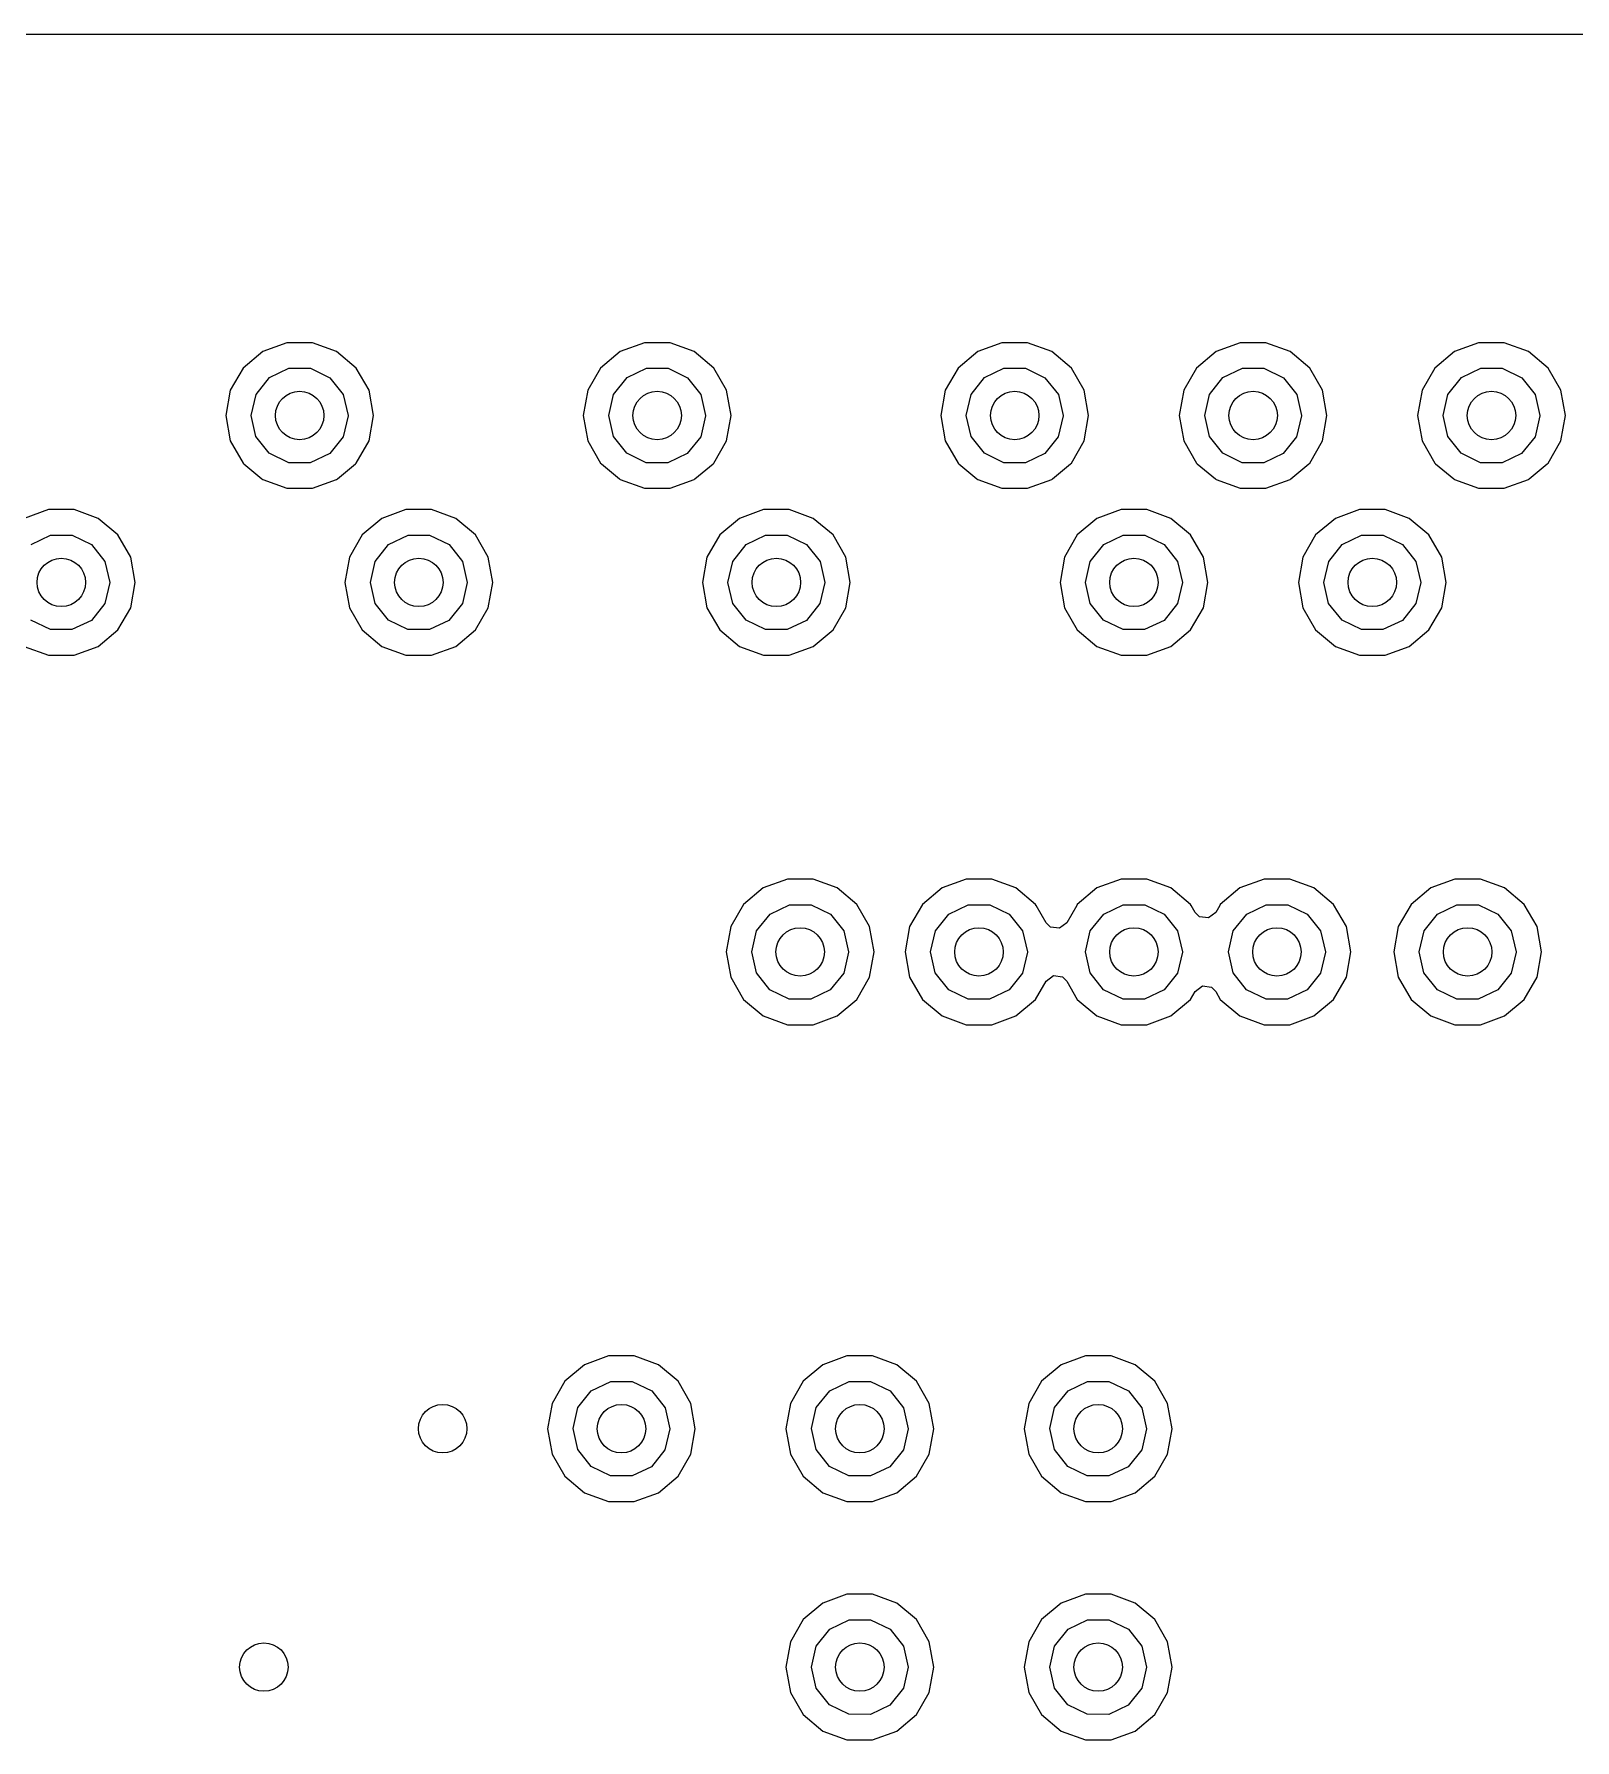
# Model space of a CAD drawing. Extents: x 2.01 to 4.77, y -4.11 to -1.35.
# Drawn here: x 3.1058 to 3.3602, y -1.9274 to -1.6457 of the extents above; entities that cross this region are included whole.
import ezdxf

# ---------------------------------------------------------------- set-up
doc = ezdxf.new("R2010")
doc.units = 0
doc.header["$MEASUREMENT"] = 0
doc.layers.add('BLACK', color=7, linetype='CONTINUOUS')

msp = doc.modelspace()

# ---------------------------------------------------------------- linework, layer by layer
at = {"layer": 'BLACK', "linetype": 'CONTINUOUS'}
for p, q in [((2.41864, -1.64567), (3.33682, -1.64567)), ((3.33682, -1.64567), (3.79421, -1.64567)), ((3.1435, -1.69809), (3.14026, -1.70082)), ((3.14749, -1.69664), (3.1435, -1.69809)), ((3.15173, -1.69664), (3.14749, -1.69664)), ((3.15571, -1.69809), (3.15173, -1.69664)), ((3.15896, -1.70082), (3.15571, -1.69809)), ((3.20256, -1.69809), (3.19931, -1.70082)), ((3.20654, -1.69664), (3.20256, -1.69809)), ((3.21078, -1.69664), (3.20654, -1.69664)), ((3.21476, -1.69809), (3.21078, -1.69664)), ((3.21801, -1.70082), (3.21476, -1.69809)), ((3.26161, -1.69809), (3.25837, -1.70082)), ((3.2656, -1.69664), (3.26161, -1.69809)), ((3.26984, -1.69664), (3.2656, -1.69664)), ((3.27382, -1.69809), (3.26984, -1.69664)), ((3.27707, -1.70082), (3.27382, -1.69809)), ((3.30098, -1.69809), (3.29774, -1.70082)), ((3.30497, -1.69664), (3.30098, -1.69809)), ((3.30921, -1.69664), (3.30497, -1.69664)), ((3.31319, -1.69809), (3.30921, -1.69664)), ((3.31644, -1.70082), (3.31319, -1.69809)), ((3.34035, -1.69809), (3.33711, -1.70082)), ((3.34434, -1.69664), (3.34035, -1.69809)), ((3.34858, -1.69664), (3.34434, -1.69664)), ((3.35256, -1.69809), (3.34858, -1.69664)), ((3.35581, -1.70082), (3.35256, -1.69809)), ((3.14026, -1.70082), (3.13814, -1.70449)), ((3.14463, -1.7024), (3.14783, -1.70086)), ((3.14783, -1.70086), (3.15139, -1.70086)), ((3.15139, -1.70086), (3.1546, -1.70241)), ((3.16108, -1.70449), (3.15896, -1.70082)), ((3.19931, -1.70082), (3.19719, -1.70449)), ((3.20368, -1.7024), (3.20689, -1.70086)), ((3.20689, -1.70086), (3.21045, -1.70086)), ((3.21045, -1.70086), (3.21365, -1.70241)), ((3.22013, -1.70449), (3.21801, -1.70082)), ((3.25837, -1.70082), (3.25625, -1.70449)), ((3.26274, -1.7024), (3.26594, -1.70086)), ((3.26594, -1.70086), (3.2695, -1.70086)), ((3.2695, -1.70086), (3.27271, -1.70241)), ((3.27919, -1.70449), (3.27707, -1.70082)), ((3.29774, -1.70082), (3.29562, -1.70449)), ((3.30211, -1.7024), (3.30531, -1.70086)), ((3.30531, -1.70086), (3.30887, -1.70086)), ((3.30887, -1.70086), (3.31208, -1.70241)), ((3.31856, -1.70449), (3.31644, -1.70082)), ((3.33711, -1.70082), (3.33499, -1.70449)), ((3.34148, -1.7024), (3.34468, -1.70086)), ((3.34468, -1.70086), (3.34824, -1.70086)), ((3.34824, -1.70086), (3.35145, -1.70241)), ((3.35793, -1.70449), (3.35581, -1.70082)), ((3.1424, -1.70518), (3.14463, -1.7024)), ((3.1546, -1.70241), (3.15681, -1.70519)), ((3.20146, -1.70518), (3.20368, -1.7024)), ((3.21365, -1.70241), (3.21587, -1.70519)), ((3.26051, -1.70518), (3.26274, -1.7024)), ((3.27271, -1.70241), (3.27493, -1.70519)), ((3.29988, -1.70518), (3.30211, -1.7024)), ((3.31208, -1.70241), (3.3143, -1.70519)), ((3.33925, -1.70518), (3.34148, -1.7024)), ((3.35145, -1.70241), (3.35367, -1.70519)), ((3.13814, -1.70449), (3.1374, -1.70866)), ((3.14161, -1.70865), (3.1424, -1.70518)), ((3.15681, -1.70519), (3.15761, -1.70866)), ((3.16181, -1.70866), (3.16108, -1.70449)), ((3.19719, -1.70449), (3.19646, -1.70866)), ((3.20066, -1.70865), (3.20146, -1.70518)), ((3.21587, -1.70519), (3.21666, -1.70866)), ((3.22087, -1.70866), (3.22013, -1.70449)), ((3.25625, -1.70449), (3.25551, -1.70866)), ((3.25972, -1.70865), (3.26051, -1.70518)), ((3.27493, -1.70519), (3.27572, -1.70866)), ((3.27992, -1.70866), (3.27919, -1.70449)), ((3.29562, -1.70449), (3.29488, -1.70866)), ((3.29909, -1.70865), (3.29988, -1.70518)), ((3.3143, -1.70519), (3.31509, -1.70866)), ((3.31929, -1.70866), (3.31856, -1.70449)), ((3.33499, -1.70449), (3.33425, -1.70866)), ((3.33846, -1.70865), (3.33925, -1.70518)), ((3.35367, -1.70519), (3.35446, -1.70866)), ((3.35866, -1.70866), (3.35793, -1.70449)), ((3.1374, -1.70866), (3.13814, -1.71284)), ((3.14239, -1.71212), (3.14161, -1.70865)), ((3.15761, -1.70869), (3.1568, -1.71216)), ((3.15761, -1.70866), (3.15761, -1.70869)), ((3.16108, -1.71284), (3.16181, -1.70866)), ((3.19646, -1.70866), (3.19719, -1.71284)), ((3.20145, -1.71212), (3.20066, -1.70865)), ((3.21666, -1.70869), (3.21586, -1.71216)), ((3.21666, -1.70866), (3.21666, -1.70869)), ((3.22013, -1.71284), (3.22087, -1.70866)), ((3.25551, -1.70866), (3.25625, -1.71284)), ((3.2605, -1.71212), (3.25972, -1.70865)), ((3.27572, -1.70869), (3.27491, -1.71216)), ((3.27572, -1.70866), (3.27572, -1.70869)), ((3.27919, -1.71284), (3.27992, -1.70866)), ((3.29488, -1.70866), (3.29562, -1.71284)), ((3.29987, -1.71212), (3.29909, -1.70865)), ((3.31509, -1.70869), (3.31428, -1.71216)), ((3.31509, -1.70866), (3.31509, -1.70869)), ((3.31856, -1.71284), (3.31929, -1.70866)), ((3.33425, -1.70866), (3.33499, -1.71284)), ((3.33924, -1.71212), (3.33846, -1.70865)), ((3.35446, -1.70869), (3.35365, -1.71216)), ((3.35446, -1.70866), (3.35446, -1.70869)), ((3.35793, -1.71284), (3.35866, -1.70866)), ((3.1446, -1.7149), (3.14239, -1.71212)), ((3.1568, -1.71216), (3.15458, -1.71493)), ((3.20366, -1.7149), (3.20145, -1.71212)), ((3.21586, -1.71216), (3.21363, -1.71493)), ((3.26271, -1.7149), (3.2605, -1.71212)), ((3.27491, -1.71216), (3.27269, -1.71493)), ((3.30208, -1.7149), (3.29987, -1.71212)), ((3.31428, -1.71216), (3.31206, -1.71493)), ((3.34145, -1.7149), (3.33924, -1.71212)), ((3.35365, -1.71216), (3.35143, -1.71493)), ((3.13814, -1.71284), (3.14026, -1.71651)), ((3.14781, -1.71646), (3.1446, -1.7149)), ((3.15458, -1.71493), (3.15137, -1.71647)), ((3.15896, -1.71651), (3.16108, -1.71284)), ((3.19719, -1.71284), (3.19931, -1.71651)), ((3.20686, -1.71646), (3.20366, -1.7149)), ((3.21363, -1.71493), (3.21042, -1.71647)), ((3.21801, -1.71651), (3.22013, -1.71284)), ((3.25625, -1.71284), (3.25837, -1.71651)), ((3.26592, -1.71646), (3.26271, -1.7149)), ((3.27269, -1.71493), (3.26948, -1.71647)), ((3.27707, -1.71651), (3.27919, -1.71284)), ((3.29562, -1.71284), (3.29774, -1.71651)), ((3.30529, -1.71646), (3.30208, -1.7149)), ((3.31206, -1.71493), (3.30885, -1.71647)), ((3.31644, -1.71651), (3.31856, -1.71284)), ((3.33499, -1.71284), (3.33711, -1.71651)), ((3.34466, -1.71646), (3.34145, -1.7149)), ((3.35143, -1.71493), (3.34822, -1.71647)), ((3.35581, -1.71651), (3.35793, -1.71284)), ((3.14026, -1.71651), (3.14039, -1.71662)), ((3.14039, -1.71662), (3.14337, -1.71912)), ((3.15137, -1.71647), (3.14781, -1.71646)), ((3.15584, -1.71912), (3.15882, -1.71662)), ((3.15882, -1.71662), (3.15896, -1.71651)), ((3.19931, -1.71651), (3.19944, -1.71662)), ((3.19944, -1.71662), (3.20243, -1.71912)), ((3.21042, -1.71647), (3.20686, -1.71646)), ((3.2149, -1.71912), (3.21788, -1.71662)), ((3.21788, -1.71662), (3.21801, -1.71651)), ((3.25837, -1.71651), (3.2585, -1.71662)), ((3.2585, -1.71662), (3.26148, -1.71912)), ((3.26948, -1.71647), (3.26592, -1.71646)), ((3.27395, -1.71912), (3.27693, -1.71662)), ((3.27693, -1.71662), (3.27707, -1.71651)), ((3.29774, -1.71651), (3.29787, -1.71662)), ((3.29787, -1.71662), (3.30085, -1.71912)), ((3.30885, -1.71647), (3.30529, -1.71646)), ((3.31332, -1.71912), (3.3163, -1.71662)), ((3.3163, -1.71662), (3.31644, -1.71651)), ((3.33711, -1.71651), (3.33724, -1.71662)), ((3.33724, -1.71662), (3.34022, -1.71912)), ((3.34822, -1.71647), (3.34466, -1.71646)), ((3.35269, -1.71912), (3.35568, -1.71662)), ((3.35568, -1.71662), (3.35581, -1.71651)), ((3.14337, -1.71912), (3.1435, -1.71923)), ((3.1435, -1.71923), (3.14749, -1.72068)), ((3.14749, -1.72068), (3.15173, -1.72068)), ((3.15173, -1.72068), (3.15571, -1.71923)), ((3.15571, -1.71923), (3.15584, -1.71912)), ((3.20243, -1.71912), (3.20256, -1.71923)), ((3.20256, -1.71923), (3.20654, -1.72068)), ((3.20654, -1.72068), (3.21078, -1.72068)), ((3.21078, -1.72068), (3.21476, -1.71923)), ((3.21476, -1.71923), (3.2149, -1.71912)), ((3.26148, -1.71912), (3.26161, -1.71923)), ((3.26161, -1.71923), (3.2656, -1.72068)), ((3.2656, -1.72068), (3.26984, -1.72068)), ((3.26984, -1.72068), (3.27382, -1.71923)), ((3.27382, -1.71923), (3.27395, -1.71912)), ((3.30085, -1.71912), (3.30098, -1.71923)), ((3.30098, -1.71923), (3.30497, -1.72068)), ((3.30497, -1.72068), (3.30921, -1.72068)), ((3.30921, -1.72068), (3.31319, -1.71923)), ((3.31319, -1.71923), (3.31332, -1.71912)), ((3.34022, -1.71912), (3.34035, -1.71923)), ((3.34035, -1.71923), (3.34434, -1.72068)), ((3.34434, -1.72068), (3.34858, -1.72068)), ((3.34858, -1.72068), (3.35256, -1.71923)), ((3.35256, -1.71923), (3.35269, -1.71912)), ((3.10812, -1.7242), (3.10413, -1.72565)), ((3.11236, -1.7242), (3.10812, -1.7242)), ((3.11634, -1.72565), (3.11236, -1.7242)), ((3.11959, -1.72838), (3.11634, -1.72565)), ((3.16319, -1.72565), (3.15994, -1.72838)), ((3.16717, -1.7242), (3.16319, -1.72565)), ((3.17141, -1.7242), (3.16717, -1.7242)), ((3.17539, -1.72565), (3.17141, -1.7242)), ((3.17864, -1.72838), (3.17539, -1.72565)), ((3.22224, -1.72565), (3.219, -1.72838)), ((3.22623, -1.7242), (3.22224, -1.72565)), ((3.23047, -1.7242), (3.22623, -1.7242)), ((3.23445, -1.72565), (3.23047, -1.7242)), ((3.2377, -1.72838), (3.23445, -1.72565)), ((3.2813, -1.72565), (3.27805, -1.72838)), ((3.28528, -1.7242), (3.2813, -1.72565)), ((3.28952, -1.7242), (3.28528, -1.7242)), ((3.2935, -1.72565), (3.28952, -1.7242)), ((3.29675, -1.72838), (3.2935, -1.72565)), ((3.32067, -1.72565), (3.31742, -1.72838)), ((3.32465, -1.7242), (3.32067, -1.72565)), ((3.32889, -1.7242), (3.32465, -1.7242)), ((3.33287, -1.72565), (3.32889, -1.7242)), ((3.33612, -1.72838), (3.33287, -1.72565)), ((3.10526, -1.72996), (3.10846, -1.72842)), ((3.10846, -1.72842), (3.11202, -1.72842)), ((3.11202, -1.72842), (3.11523, -1.72997)), ((3.12171, -1.73205), (3.11959, -1.72838)), ((3.15994, -1.72838), (3.15782, -1.73205)), ((3.16431, -1.72996), (3.16752, -1.72842)), ((3.16752, -1.72842), (3.17108, -1.72842)), ((3.17108, -1.72842), (3.17428, -1.72997)), ((3.18076, -1.73205), (3.17864, -1.72838)), ((3.219, -1.72838), (3.21688, -1.73205)), ((3.22337, -1.72996), (3.22657, -1.72842)), ((3.22657, -1.72842), (3.23013, -1.72842)), ((3.23013, -1.72842), (3.23334, -1.72997)), ((3.23982, -1.73205), (3.2377, -1.72838)), ((3.27805, -1.72838), (3.27593, -1.73205)), ((3.28242, -1.72996), (3.28563, -1.72842)), ((3.28563, -1.72842), (3.28919, -1.72842)), ((3.28919, -1.72842), (3.29239, -1.72997)), ((3.29887, -1.73205), (3.29675, -1.72838)), ((3.31742, -1.72838), (3.3153, -1.73205)), ((3.32179, -1.72996), (3.325, -1.72842)), ((3.325, -1.72842), (3.32856, -1.72842)), ((3.32856, -1.72842), (3.33176, -1.72997)), ((3.33824, -1.73205), (3.33612, -1.72838)), ((3.11523, -1.72997), (3.11744, -1.73275)), ((3.12244, -1.73622), (3.12171, -1.73205)), ((3.15782, -1.73205), (3.15709, -1.73622)), ((3.16209, -1.73274), (3.16431, -1.72996)), ((3.17428, -1.72997), (3.1765, -1.73275)), ((3.1815, -1.73622), (3.18076, -1.73205)), ((3.21688, -1.73205), (3.21614, -1.73622)), ((3.22114, -1.73274), (3.22337, -1.72996)), ((3.23334, -1.72997), (3.23556, -1.73275)), ((3.24055, -1.73622), (3.23982, -1.73205)), ((3.27593, -1.73205), (3.2752, -1.73622)), ((3.2802, -1.73274), (3.28242, -1.72996)), ((3.29239, -1.72997), (3.29461, -1.73275)), ((3.29961, -1.73622), (3.29887, -1.73205)), ((3.3153, -1.73205), (3.31457, -1.73622)), ((3.31957, -1.73274), (3.32179, -1.72996)), ((3.33176, -1.72997), (3.33398, -1.73275)), ((3.33898, -1.73622), (3.33824, -1.73205)), ((3.11744, -1.73275), (3.11824, -1.73622)), ((3.16129, -1.73621), (3.16209, -1.73274)), ((3.1765, -1.73275), (3.17729, -1.73622)), ((3.22035, -1.73621), (3.22114, -1.73274)), ((3.23556, -1.73275), (3.23635, -1.73622)), ((3.2794, -1.73621), (3.2802, -1.73274)), ((3.29461, -1.73275), (3.2954, -1.73622)), ((3.31877, -1.73621), (3.31957, -1.73274)), ((3.33398, -1.73275), (3.33477, -1.73622)), ((3.11824, -1.73625), (3.11743, -1.73971)), ((3.11824, -1.73622), (3.11824, -1.73625)), ((3.12171, -1.74039), (3.12244, -1.73622)), ((3.15709, -1.73622), (3.15782, -1.74039)), ((3.16208, -1.73968), (3.16129, -1.73621)), ((3.17729, -1.73625), (3.17649, -1.73971)), ((3.17729, -1.73622), (3.17729, -1.73625)), ((3.18076, -1.74039), (3.1815, -1.73622)), ((3.21614, -1.73622), (3.21688, -1.74039)), ((3.22113, -1.73968), (3.22035, -1.73621)), ((3.23635, -1.73625), (3.23554, -1.73971)), ((3.23635, -1.73622), (3.23635, -1.73625)), ((3.23982, -1.74039), (3.24055, -1.73622)), ((3.2752, -1.73622), (3.27593, -1.74039)), ((3.28019, -1.73968), (3.2794, -1.73621)), ((3.2954, -1.73625), (3.2946, -1.73971)), ((3.2954, -1.73622), (3.2954, -1.73625)), ((3.29887, -1.74039), (3.29961, -1.73622)), ((3.31457, -1.73622), (3.3153, -1.74039)), ((3.31956, -1.73968), (3.31877, -1.73621)), ((3.33477, -1.73625), (3.33397, -1.73971)), ((3.33477, -1.73622), (3.33477, -1.73625)), ((3.33824, -1.74039), (3.33898, -1.73622)), ((3.11743, -1.73971), (3.11521, -1.74249)), ((3.11959, -1.74407), (3.12171, -1.74039)), ((3.15782, -1.74039), (3.15994, -1.74407)), ((3.16429, -1.74246), (3.16208, -1.73968)), ((3.17649, -1.73971), (3.17426, -1.74249)), ((3.17864, -1.74407), (3.18076, -1.74039)), ((3.21688, -1.74039), (3.219, -1.74407)), ((3.22334, -1.74246), (3.22113, -1.73968)), ((3.23554, -1.73971), (3.23332, -1.74249)), ((3.2377, -1.74407), (3.23982, -1.74039)), ((3.27593, -1.74039), (3.27805, -1.74407)), ((3.2824, -1.74246), (3.28019, -1.73968)), ((3.2946, -1.73971), (3.29237, -1.74249)), ((3.29675, -1.74407), (3.29887, -1.74039)), ((3.3153, -1.74039), (3.31742, -1.74407)), ((3.32177, -1.74246), (3.31956, -1.73968)), ((3.33397, -1.73971), (3.33174, -1.74249)), ((3.33612, -1.74407), (3.33824, -1.74039)), ((3.10844, -1.74402), (3.10523, -1.74246)), ((3.11521, -1.74249), (3.11199, -1.74402)), ((3.16749, -1.74402), (3.16429, -1.74246)), ((3.17426, -1.74249), (3.17105, -1.74402)), ((3.22655, -1.74402), (3.22334, -1.74246)), ((3.23332, -1.74249), (3.23011, -1.74402)), ((3.2856, -1.74402), (3.2824, -1.74246)), ((3.29237, -1.74249), (3.28916, -1.74402)), ((3.32497, -1.74402), (3.32177, -1.74246)), ((3.33174, -1.74249), (3.32853, -1.74402)), ((3.11199, -1.74402), (3.10844, -1.74402)), ((3.11634, -1.74679), (3.11959, -1.74407)), ((3.15994, -1.74407), (3.16319, -1.74679)), ((3.17105, -1.74402), (3.16749, -1.74402)), ((3.17539, -1.74679), (3.17864, -1.74407)), ((3.219, -1.74407), (3.22224, -1.74679)), ((3.23011, -1.74402), (3.22655, -1.74402)), ((3.23445, -1.74679), (3.2377, -1.74407)), ((3.27805, -1.74407), (3.2813, -1.74679)), ((3.28916, -1.74402), (3.2856, -1.74402)), ((3.2935, -1.74679), (3.29675, -1.74407)), ((3.31742, -1.74407), (3.32067, -1.74679)), ((3.32853, -1.74402), (3.32497, -1.74402)), ((3.33287, -1.74679), (3.33612, -1.74407)), ((3.10413, -1.74679), (3.10812, -1.74824)), ((3.10812, -1.74824), (3.11236, -1.74824)), ((3.11236, -1.74824), (3.11634, -1.74679)), ((3.16319, -1.74679), (3.16717, -1.74824)), ((3.16717, -1.74824), (3.17141, -1.74824)), ((3.17141, -1.74824), (3.17539, -1.74679)), ((3.22224, -1.74679), (3.22623, -1.74824)), ((3.22623, -1.74824), (3.23047, -1.74824)), ((3.23047, -1.74824), (3.23445, -1.74679)), ((3.2813, -1.74679), (3.28528, -1.74824)), ((3.28528, -1.74824), (3.28952, -1.74824)), ((3.28952, -1.74824), (3.2935, -1.74679)), ((3.32067, -1.74679), (3.32465, -1.74824)), ((3.32465, -1.74824), (3.32889, -1.74824)), ((3.32889, -1.74824), (3.33287, -1.74679)), ((3.23016, -1.78522), (3.22618, -1.78667)), ((3.2344, -1.78522), (3.23016, -1.78522)), ((3.23839, -1.78667), (3.2344, -1.78522)), ((3.25969, -1.78522), (3.25571, -1.78667)), ((3.26393, -1.78522), (3.25969, -1.78522)), ((3.26791, -1.78667), (3.26393, -1.78522)), ((3.28528, -1.78522), (3.2813, -1.78667)), ((3.28952, -1.78522), (3.28528, -1.78522)), ((3.2935, -1.78667), (3.28952, -1.78522)), ((3.3089, -1.78522), (3.30492, -1.78667)), ((3.31314, -1.78522), (3.3089, -1.78522)), ((3.31713, -1.78667), (3.31314, -1.78522)), ((3.3404, -1.78522), (3.33642, -1.78667)), ((3.34464, -1.78522), (3.3404, -1.78522)), ((3.34862, -1.78667), (3.34464, -1.78522)), ((3.22618, -1.78667), (3.22293, -1.7894)), ((3.24163, -1.7894), (3.23839, -1.78667)), ((3.25571, -1.78667), (3.25246, -1.7894)), ((3.27116, -1.7894), (3.26791, -1.78667)), ((3.2813, -1.78667), (3.27805, -1.7894)), ((3.29675, -1.7894), (3.2935, -1.78667)), ((3.30492, -1.78667), (3.30167, -1.7894)), ((3.32037, -1.7894), (3.31713, -1.78667)), ((3.33642, -1.78667), (3.33317, -1.7894)), ((3.35187, -1.7894), (3.34862, -1.78667)), ((3.22293, -1.7894), (3.22081, -1.79307)), ((3.22508, -1.79376), (3.2273, -1.79098)), ((3.2273, -1.79098), (3.23051, -1.78944)), ((3.23051, -1.78944), (3.23407, -1.78945)), ((3.23407, -1.78945), (3.23727, -1.79099)), ((3.23727, -1.79099), (3.23949, -1.79377)), ((3.24375, -1.79307), (3.24163, -1.7894)), ((3.25246, -1.7894), (3.25034, -1.79307)), ((3.25461, -1.79376), (3.25683, -1.79098)), ((3.25683, -1.79098), (3.26004, -1.78944)), ((3.26004, -1.78944), (3.2636, -1.78945)), ((3.2636, -1.78945), (3.2668, -1.79099)), ((3.2668, -1.79099), (3.26902, -1.79377)), ((3.27125, -1.78955), (3.27116, -1.7894)), ((3.27291, -1.79243), (3.27125, -1.78955)), ((3.27797, -1.78955), (3.2763, -1.79243)), ((3.27805, -1.7894), (3.27797, -1.78955)), ((3.2802, -1.79376), (3.28242, -1.79098)), ((3.28242, -1.79098), (3.28563, -1.78944)), ((3.28563, -1.78944), (3.28919, -1.78945)), ((3.28919, -1.78945), (3.29239, -1.79099)), ((3.29239, -1.79099), (3.29461, -1.79377)), ((3.29684, -1.78955), (3.29675, -1.7894)), ((3.29751, -1.79072), (3.29684, -1.78955)), ((3.29823, -1.79144), (3.29751, -1.79072)), ((3.29972, -1.79163), (3.29823, -1.79144)), ((3.30091, -1.79072), (3.29972, -1.79163)), ((3.30159, -1.78955), (3.30091, -1.79072)), ((3.30167, -1.7894), (3.30159, -1.78955)), ((3.30382, -1.79376), (3.30604, -1.79098)), ((3.30604, -1.79098), (3.30925, -1.78944)), ((3.30925, -1.78944), (3.31281, -1.78945)), ((3.31281, -1.78945), (3.31601, -1.79099)), ((3.31601, -1.79099), (3.31823, -1.79377)), ((3.32249, -1.79307), (3.32037, -1.7894)), ((3.33317, -1.7894), (3.33105, -1.79307)), ((3.33532, -1.79376), (3.33754, -1.79098)), ((3.33754, -1.79098), (3.34075, -1.78944)), ((3.34075, -1.78944), (3.34431, -1.78945)), ((3.34431, -1.78945), (3.34751, -1.79099)), ((3.34751, -1.79099), (3.34973, -1.79377)), ((3.35399, -1.79307), (3.35187, -1.7894)), ((3.22081, -1.79307), (3.22008, -1.79724)), ((3.22428, -1.79723), (3.22508, -1.79376)), ((3.23949, -1.79377), (3.24028, -1.79724)), ((3.24449, -1.79724), (3.24375, -1.79307)), ((3.25034, -1.79307), (3.24961, -1.79724)), ((3.25381, -1.79723), (3.25461, -1.79376)), ((3.26902, -1.79377), (3.26981, -1.79724)), ((3.27363, -1.79314), (3.27291, -1.79243)), ((3.27511, -1.79334), (3.27363, -1.79314)), ((3.2763, -1.79243), (3.27511, -1.79334)), ((3.2794, -1.79723), (3.2802, -1.79376)), ((3.29461, -1.79377), (3.2954, -1.79724)), ((3.30302, -1.79723), (3.30382, -1.79376)), ((3.31823, -1.79377), (3.31902, -1.79724)), ((3.32323, -1.79724), (3.32249, -1.79307)), ((3.33105, -1.79307), (3.33031, -1.79724)), ((3.33452, -1.79723), (3.33532, -1.79376)), ((3.34973, -1.79377), (3.35052, -1.79724)), ((3.35438, -1.79528), (3.35399, -1.79307)), ((3.22008, -1.79724), (3.22081, -1.80142)), ((3.22507, -1.8007), (3.22428, -1.79723)), ((3.24028, -1.79724), (3.24028, -1.79727)), ((3.24375, -1.80142), (3.24449, -1.79724)), ((3.24961, -1.79724), (3.25034, -1.80142)), ((3.2546, -1.8007), (3.25381, -1.79723)), ((3.26981, -1.79724), (3.26981, -1.79727)), ((3.28019, -1.8007), (3.2794, -1.79723)), ((3.2954, -1.79724), (3.2954, -1.79727)), ((3.30381, -1.8007), (3.30302, -1.79723)), ((3.31902, -1.79724), (3.31902, -1.79727)), ((3.32249, -1.80142), (3.32323, -1.79724)), ((3.33031, -1.79724), (3.33105, -1.80142)), ((3.33531, -1.8007), (3.33452, -1.79723)), ((3.35052, -1.79724), (3.35052, -1.79727)), ((3.35399, -1.80142), (3.35472, -1.79724)), ((3.35472, -1.79724), (3.35438, -1.79528)), ((3.24028, -1.79727), (3.23948, -1.80074)), ((3.26981, -1.79727), (3.26901, -1.80074)), ((3.2954, -1.79727), (3.2946, -1.80074)), ((3.31902, -1.79727), (3.31822, -1.80074)), ((3.35052, -1.79727), (3.34972, -1.80074)), ((3.22081, -1.80142), (3.22293, -1.80509)), ((3.22728, -1.80349), (3.22507, -1.8007)), ((3.23948, -1.80074), (3.23725, -1.80351)), ((3.24163, -1.80509), (3.24375, -1.80142)), ((3.25034, -1.80142), (3.25246, -1.80509)), ((3.25681, -1.80349), (3.2546, -1.8007)), ((3.26901, -1.80074), (3.26678, -1.80351)), ((3.27116, -1.80509), (3.27291, -1.80206)), ((3.27291, -1.80206), (3.2741, -1.80115)), ((3.2741, -1.80115), (3.27559, -1.80134)), ((3.27559, -1.80134), (3.2763, -1.80206)), ((3.2763, -1.80206), (3.27805, -1.80509)), ((3.2824, -1.80349), (3.28019, -1.8007)), ((3.2946, -1.80074), (3.29237, -1.80351)), ((3.29751, -1.80377), (3.29871, -1.80285)), ((3.29871, -1.80285), (3.30019, -1.80305)), ((3.30602, -1.80349), (3.30381, -1.8007)), ((3.31822, -1.80074), (3.31599, -1.80351)), ((3.32037, -1.80509), (3.32249, -1.80142)), ((3.33105, -1.80142), (3.33317, -1.80509)), ((3.33752, -1.80349), (3.33531, -1.8007)), ((3.34972, -1.80074), (3.34749, -1.80351)), ((3.35187, -1.80509), (3.35399, -1.80142)), ((3.22293, -1.80509), (3.22618, -1.80781)), ((3.23048, -1.80504), (3.22728, -1.80349)), ((3.23404, -1.80505), (3.23048, -1.80504)), ((3.23725, -1.80351), (3.23404, -1.80505)), ((3.23839, -1.80781), (3.24163, -1.80509)), ((3.25246, -1.80509), (3.25571, -1.80781)), ((3.26001, -1.80504), (3.25681, -1.80349)), ((3.26357, -1.80505), (3.26001, -1.80504)), ((3.26678, -1.80351), (3.26357, -1.80505)), ((3.26791, -1.80781), (3.27116, -1.80509)), ((3.27805, -1.80509), (3.2813, -1.80781)), ((3.2856, -1.80504), (3.2824, -1.80349)), ((3.28916, -1.80505), (3.2856, -1.80504)), ((3.29237, -1.80351), (3.28916, -1.80505)), ((3.2935, -1.80781), (3.29675, -1.80509)), ((3.29675, -1.80509), (3.29751, -1.80377)), ((3.30019, -1.80305), (3.30091, -1.80377)), ((3.30091, -1.80377), (3.30167, -1.80509)), ((3.30167, -1.80509), (3.30492, -1.80781)), ((3.30922, -1.80504), (3.30602, -1.80349)), ((3.31278, -1.80505), (3.30922, -1.80504)), ((3.31599, -1.80351), (3.31278, -1.80505)), ((3.31713, -1.80781), (3.32037, -1.80509)), ((3.33317, -1.80509), (3.33642, -1.80781)), ((3.34072, -1.80504), (3.33752, -1.80349)), ((3.34428, -1.80505), (3.34072, -1.80504)), ((3.34749, -1.80351), (3.34428, -1.80505)), ((3.34862, -1.80781), (3.35187, -1.80509)), ((3.22618, -1.80781), (3.23016, -1.80926)), ((3.2344, -1.80926), (3.23839, -1.80781)), ((3.25571, -1.80781), (3.25969, -1.80926)), ((3.26393, -1.80926), (3.26791, -1.80781)), ((3.2813, -1.80781), (3.28528, -1.80926)), ((3.28952, -1.80926), (3.2935, -1.80781)), ((3.30492, -1.80781), (3.3089, -1.80926)), ((3.31314, -1.80926), (3.31713, -1.80781)), ((3.33642, -1.80781), (3.3404, -1.80926)), ((3.34464, -1.80926), (3.34862, -1.80781)), ((3.23016, -1.80926), (3.2344, -1.80926)), ((3.25969, -1.80926), (3.26393, -1.80926)), ((3.28528, -1.80926), (3.28952, -1.80926)), ((3.3089, -1.80926), (3.31314, -1.80926)), ((3.3404, -1.80926), (3.34464, -1.80926)), ((3.20064, -1.86396), (3.19665, -1.86541)), ((3.20488, -1.86396), (3.20064, -1.86396)), ((3.20886, -1.86541), (3.20488, -1.86396)), ((3.24001, -1.86396), (3.23602, -1.86541)), ((3.24425, -1.86396), (3.24001, -1.86396)), ((3.24823, -1.86541), (3.24425, -1.86396)), ((3.27938, -1.86396), (3.27539, -1.86541)), ((3.28362, -1.86396), (3.27938, -1.86396)), ((3.2876, -1.86541), (3.28362, -1.86396)), ((3.19665, -1.86541), (3.19341, -1.86814)), ((3.21211, -1.86814), (3.20886, -1.86541)), ((3.23602, -1.86541), (3.23278, -1.86814)), ((3.25148, -1.86814), (3.24823, -1.86541)), ((3.27539, -1.86541), (3.27215, -1.86814)), ((3.29085, -1.86814), (3.2876, -1.86541)), ((3.19341, -1.86814), (3.19129, -1.87181)), ((3.19555, -1.8725), (3.19778, -1.86972)), ((3.19778, -1.86972), (3.20098, -1.86818)), ((3.20098, -1.86818), (3.20454, -1.86819)), ((3.20454, -1.86819), (3.20775, -1.86973)), ((3.20775, -1.86973), (3.20996, -1.87251)), ((3.21422, -1.87181), (3.21211, -1.86814)), ((3.23278, -1.86814), (3.23066, -1.87181)), ((3.23492, -1.8725), (3.23715, -1.86972)), ((3.23715, -1.86972), (3.24035, -1.86818)), ((3.24035, -1.86818), (3.24391, -1.86819)), ((3.24391, -1.86819), (3.24712, -1.86973)), ((3.24712, -1.86973), (3.24933, -1.87251)), ((3.2536, -1.87181), (3.25148, -1.86814)), ((3.27215, -1.86814), (3.27003, -1.87181)), ((3.27429, -1.8725), (3.27652, -1.86972)), ((3.27652, -1.86972), (3.27972, -1.86818)), ((3.27972, -1.86818), (3.28328, -1.86819)), ((3.28328, -1.86819), (3.28649, -1.86973)), ((3.28649, -1.86973), (3.2887, -1.87251)), ((3.29297, -1.87181), (3.29085, -1.86814)), ((3.19129, -1.87181), (3.19055, -1.87598)), ((3.19476, -1.87597), (3.19555, -1.8725)), ((3.20996, -1.87251), (3.21076, -1.87598)), ((3.21496, -1.87598), (3.21422, -1.87181)), ((3.23066, -1.87181), (3.22992, -1.87598)), ((3.23413, -1.87597), (3.23492, -1.8725)), ((3.24933, -1.87251), (3.25013, -1.87598)), ((3.25433, -1.87598), (3.2536, -1.87181)), ((3.27003, -1.87181), (3.26929, -1.87598)), ((3.2735, -1.87597), (3.27429, -1.8725)), ((3.2887, -1.87251), (3.2895, -1.87598)), ((3.2937, -1.87598), (3.29297, -1.87181)), ((3.19055, -1.87598), (3.19129, -1.88016)), ((3.19554, -1.87944), (3.19476, -1.87597)), ((3.21076, -1.87601), (3.20995, -1.87948)), ((3.21076, -1.87598), (3.21076, -1.87601)), ((3.21422, -1.88016), (3.21496, -1.87598)), ((3.22992, -1.87598), (3.23066, -1.88016)), ((3.23491, -1.87944), (3.23413, -1.87597)), ((3.25013, -1.87601), (3.24932, -1.87948)), ((3.25013, -1.87598), (3.25013, -1.87601)), ((3.2536, -1.88016), (3.25433, -1.87598)), ((3.26929, -1.87598), (3.27003, -1.88016)), ((3.27428, -1.87944), (3.2735, -1.87597)), ((3.2895, -1.87601), (3.28869, -1.87948)), ((3.2895, -1.87598), (3.2895, -1.87601)), ((3.29297, -1.88016), (3.2937, -1.87598)), ((3.19129, -1.88016), (3.19341, -1.88383)), ((3.19775, -1.88223), (3.19554, -1.87944)), ((3.20995, -1.87948), (3.20773, -1.88225)), ((3.21211, -1.88383), (3.21422, -1.88016)), ((3.23066, -1.88016), (3.23278, -1.88383)), ((3.23712, -1.88223), (3.23491, -1.87944)), ((3.24932, -1.87948), (3.2471, -1.88225)), ((3.25148, -1.88383), (3.2536, -1.88016)), ((3.27003, -1.88016), (3.27215, -1.88383)), ((3.27649, -1.88223), (3.27428, -1.87944)), ((3.28869, -1.87948), (3.28647, -1.88225)), ((3.29085, -1.88383), (3.29297, -1.88016)), ((3.19341, -1.88383), (3.19665, -1.88655)), ((3.20096, -1.88378), (3.19775, -1.88223)), ((3.20451, -1.88379), (3.20096, -1.88378)), ((3.20773, -1.88225), (3.20451, -1.88379)), ((3.20886, -1.88655), (3.21211, -1.88383)), ((3.23278, -1.88383), (3.23602, -1.88655)), ((3.24033, -1.88378), (3.23712, -1.88223)), ((3.24388, -1.88379), (3.24033, -1.88378)), ((3.2471, -1.88225), (3.24388, -1.88379)), ((3.24823, -1.88655), (3.25148, -1.88383)), ((3.27215, -1.88383), (3.27539, -1.88655)), ((3.2797, -1.88378), (3.27649, -1.88223)), ((3.28325, -1.88379), (3.2797, -1.88378)), ((3.28647, -1.88225), (3.28325, -1.88379)), ((3.2876, -1.88655), (3.29085, -1.88383)), ((3.19665, -1.88655), (3.20064, -1.888)), ((3.20488, -1.888), (3.20886, -1.88655)), ((3.23602, -1.88655), (3.24001, -1.888)), ((3.24425, -1.888), (3.24823, -1.88655)), ((3.27539, -1.88655), (3.27938, -1.888)), ((3.28362, -1.888), (3.2876, -1.88655)), ((3.20064, -1.888), (3.20488, -1.888)), ((3.24001, -1.888), (3.24425, -1.888)), ((3.27938, -1.888), (3.28362, -1.888)), ((3.24001, -1.90333), (3.23602, -1.90478)), ((3.24425, -1.90333), (3.24001, -1.90333)), ((3.24823, -1.90478), (3.24425, -1.90333)), ((3.27938, -1.90333), (3.27539, -1.90478)), ((3.28362, -1.90333), (3.27938, -1.90333)), ((3.2876, -1.90478), (3.28362, -1.90333)), ((3.23602, -1.90478), (3.23278, -1.90751)), ((3.25148, -1.90751), (3.24823, -1.90478)), ((3.27539, -1.90478), (3.27215, -1.90751)), ((3.29085, -1.90751), (3.2876, -1.90478)), ((3.23278, -1.90751), (3.23066, -1.91118)), ((3.23492, -1.91187), (3.23715, -1.90909)), ((3.23715, -1.90909), (3.24035, -1.90755)), ((3.24035, -1.90755), (3.24391, -1.90756)), ((3.24391, -1.90756), (3.24712, -1.9091)), ((3.24712, -1.9091), (3.24933, -1.91189)), ((3.2536, -1.91118), (3.25148, -1.90751)), ((3.27215, -1.90751), (3.27003, -1.91118)), ((3.27429, -1.91187), (3.27652, -1.90909)), ((3.27652, -1.90909), (3.27972, -1.90755)), ((3.27972, -1.90755), (3.28328, -1.90756)), ((3.28328, -1.90756), (3.28649, -1.9091)), ((3.28649, -1.9091), (3.2887, -1.91189)), ((3.29297, -1.91118), (3.29085, -1.90751)), ((3.23066, -1.91118), (3.22992, -1.91535)), ((3.23413, -1.91534), (3.23492, -1.91187)), ((3.24933, -1.91189), (3.25013, -1.91535)), ((3.25433, -1.91535), (3.2536, -1.91118)), ((3.27003, -1.91118), (3.26929, -1.91535)), ((3.2735, -1.91534), (3.27429, -1.91187)), ((3.2887, -1.91189), (3.2895, -1.91535)), ((3.2937, -1.91535), (3.29297, -1.91118)), ((3.22992, -1.91535), (3.23066, -1.91953)), ((3.23491, -1.91881), (3.23413, -1.91534)), ((3.25013, -1.91538), (3.24932, -1.91885)), ((3.25013, -1.91535), (3.25013, -1.91538)), ((3.2536, -1.91953), (3.25433, -1.91535)), ((3.26929, -1.91535), (3.27003, -1.91953)), ((3.27428, -1.91881), (3.2735, -1.91534)), ((3.2895, -1.91538), (3.28869, -1.91885)), ((3.2895, -1.91535), (3.2895, -1.91538)), ((3.29297, -1.91953), (3.2937, -1.91535)), ((3.23066, -1.91953), (3.23278, -1.9232)), ((3.23712, -1.9216), (3.23491, -1.91881)), ((3.24932, -1.91885), (3.2471, -1.92162)), ((3.25148, -1.9232), (3.2536, -1.91953)), ((3.27003, -1.91953), (3.27215, -1.9232)), ((3.27649, -1.9216), (3.27428, -1.91881)), ((3.28869, -1.91885), (3.28647, -1.92162)), ((3.29085, -1.9232), (3.29297, -1.91953)), ((3.23278, -1.9232), (3.23602, -1.92592)), ((3.24033, -1.92315), (3.23712, -1.9216)), ((3.24388, -1.92316), (3.24033, -1.92315)), ((3.2471, -1.92162), (3.24388, -1.92316)), ((3.24823, -1.92592), (3.25148, -1.9232)), ((3.27215, -1.9232), (3.27539, -1.92592)), ((3.2797, -1.92315), (3.27649, -1.9216)), ((3.28325, -1.92316), (3.2797, -1.92315)), ((3.28647, -1.92162), (3.28325, -1.92316)), ((3.2876, -1.92592), (3.29085, -1.9232)), ((3.23602, -1.92592), (3.24001, -1.92737)), ((3.24425, -1.92737), (3.24823, -1.92592)), ((3.27539, -1.92592), (3.27938, -1.92737)), ((3.28362, -1.92737), (3.2876, -1.92592)), ((3.24001, -1.92737), (3.24425, -1.92737)), ((3.27938, -1.92737), (3.28362, -1.92737))]:
    msp.add_line(p, q, dxfattribs=at)
at = {"layer": 'BLACK'}
for centre in [(3.14961, -1.70866), (3.20866, -1.70866), (3.26772, -1.70866), (3.30709, -1.70866), (3.34646, -1.70866), (3.11024, -1.73622), (3.16929, -1.73622), (3.22835, -1.73622), (3.2874, -1.73622), (3.32677, -1.73622), (3.23228, -1.79724), (3.26181, -1.79724), (3.2874, -1.79724), (3.31102, -1.79724), (3.34252, -1.79724), (3.17323, -1.87598), (3.20276, -1.87598), (3.24213, -1.87598), (3.2815, -1.87598), (3.1437, -1.91535), (3.24213, -1.91535), (3.2815, -1.91535)]:
    msp.add_circle(centre, 0.004, dxfattribs=at)

doc.saveas('drawing.dxf')
